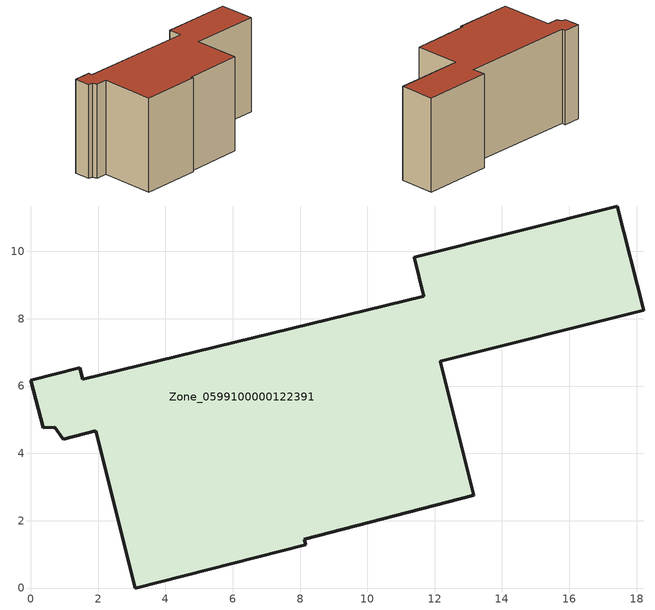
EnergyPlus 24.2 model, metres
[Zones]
Zone_0599100000122391
 floor ground (C_G): 0,6.17 1.46,6.54 1.54,6.2 11.68,8.67 11.39,9.83 17.43,11.35 18.21,8.25 12.17,6.73 13.16,2.76 8.13,1.45 8.17,1.28 3.1,0 1.93,4.67 0.97,4.42 0.71,4.78 0.36,4.76 z0
 wall outside (C_F): 1.46,6.54 0,6.17 0.36,4.76 0.71,4.78 0.97,4.42 1.93,4.67 3.1,0 8.17,1.28 8.13,1.45 13.16,2.76 12.17,6.73 18.21,8.25 17.43,11.35 11.39,9.83 11.68,8.67 1.54,6.2 1.46,6.54 z0:8.47
 roof outside (C_R): 0.71,4.78 0.97,4.42 1.93,4.67 3.1,0 8.17,1.28 8.13,1.45 13.16,2.76 12.17,6.73 18.21,8.25 17.43,11.35 11.39,9.83 11.68,8.67 1.54,6.2 1.46,6.54 0,6.17 0.36,4.76 z8.47
[BUILDING]
Pand.0599100000122391: North Axis=0; Terrain=City; Loads Convergence Tolerance Value=0.04; Temperature Convergence Tolerance Value=0.4; Solar Distribution=FullExterior; Maximum Number of Warmup Days=25; Minimum Number of Warmup Days=1
[Site:Location]
Rotterdam.The.Hague.AP_ZH_NLD Design_Conditions: Latitude=51.96; Longitude=4.45; Time Zone=1; Elevation=-4.5
[SITE:GROUNDTEMPERATURE:BUILDINGSURFACE]
18, 18, 18, 18, 18, 18, 18, 18, 18, 18, 18, 18
[MATERIAL] Thermal Absorptance=0.9; Solar Absorptance=0.7; Visible Absorptance=0.7
Name | Roughness | Thickness | Conductivity | Density | Specific Heat
G.TI.1975-1991 | MediumSmooth | 0.15 | 0.288461 | 540 | 1210
F.TI.1975-1991 | Rough | 0.3 | 0.230769 | 1920 | 840
R.TI.1975-1991 | MediumRough | 0.2 | 0.153846 | 1500 | 1000
[CONSTRUCTION]
C_G: G.TI.1975-1991
C_F: F.TI.1975-1991
C_R: R.TI.1975-1991
[ZONE]
Zone_0599100000122391: Type=1; Multiplier=1; Ceiling Height=Autocalculate; Volume=Autocalculate; Floor Area=autocalculate; Part of Total Floor Area=Yes
[ZONEINFILTRATION:DESIGNFLOWRATE]
Infil_Zone_0599100000122391: Zone or ZoneList or Space or SpaceList=Zone_0599100000122391; Schedule=AlwaysOn; Design Flow Rate Calculation Method=Flow/Area; Flow Rate per Floor Area=0.003; Constant Term Coefficient=1; Temperature Term Coefficient=0; Velocity Term Coefficient=0; Velocity Squared Term Coefficient=0
[HVACTEMPLATE:ZONE:IDEALLOADSAIRSYSTEM]
Zone_0599100000122391: Maximum Heating Supply Air Temperature=50; Minimum Cooling Supply Air Temperature=13; Maximum Heating Supply Air Humidity Ratio=0.0156; Minimum Cooling Supply Air Humidity Ratio=0.0077; Heating Limit=NoLimit; Cooling Limit=NoLimit; Dehumidification Control Type=ConstantSensibleHeatRatio; Cooling Sensible Heat Ratio=0.7; Dehumidification Setpoint=60; Humidification Control Type=None; Humidification Setpoint=30; Outdoor Air Method=None; Outdoor Air Flow Rate per Person=0.00944; Outdoor Air Flow Rate per Zone Floor Area=0; Outdoor Air Flow Rate per Zone=0; Demand Controlled Ventilation Type=None; Outdoor Air Economizer Type=NoEconomizer; Heat Recovery Type=None; Sensible Heat Recovery Effectiveness=0.7; Latent Heat Recovery Effectiveness=0.65
[ZONECONTROL:THERMOSTAT]
ThermostatControl_Zone_0599100000122391: Zone or ZoneList=Zone_0599100000122391; Control Type Schedule=DualSetpointControlType; Control 1=Thermostat_Zone_0599100000122391; Temperature Difference Between Cutout And Setpoint=0
[THERMOSTATSETPOINT:DUALSETPOINT]
Thermostat_Zone_0599100000122391: Heating Setpoint Temperature Schedule=HeatingSetpoint_Zone_0599100000122391; Cooling Setpoint Temperature Schedule=CoolingSetpoint_Zone_0599100000122391
[SCHEDULE:COMPACT]
HeatingSetpoint_Zone_0599100000122391: Through: 12/31, For: AllDays, Until: 24:00, 21
CoolingSetpoint_Zone_0599100000122391: Through: 12/31, For: AllDays, Until: 24:00, 24
DualSetpointControlType: Through: 12/31, For: AllDays, Until: 24:00, 4
AlwaysOn: Through: 12/31, For: AllDays, Until: 24:00, 1
